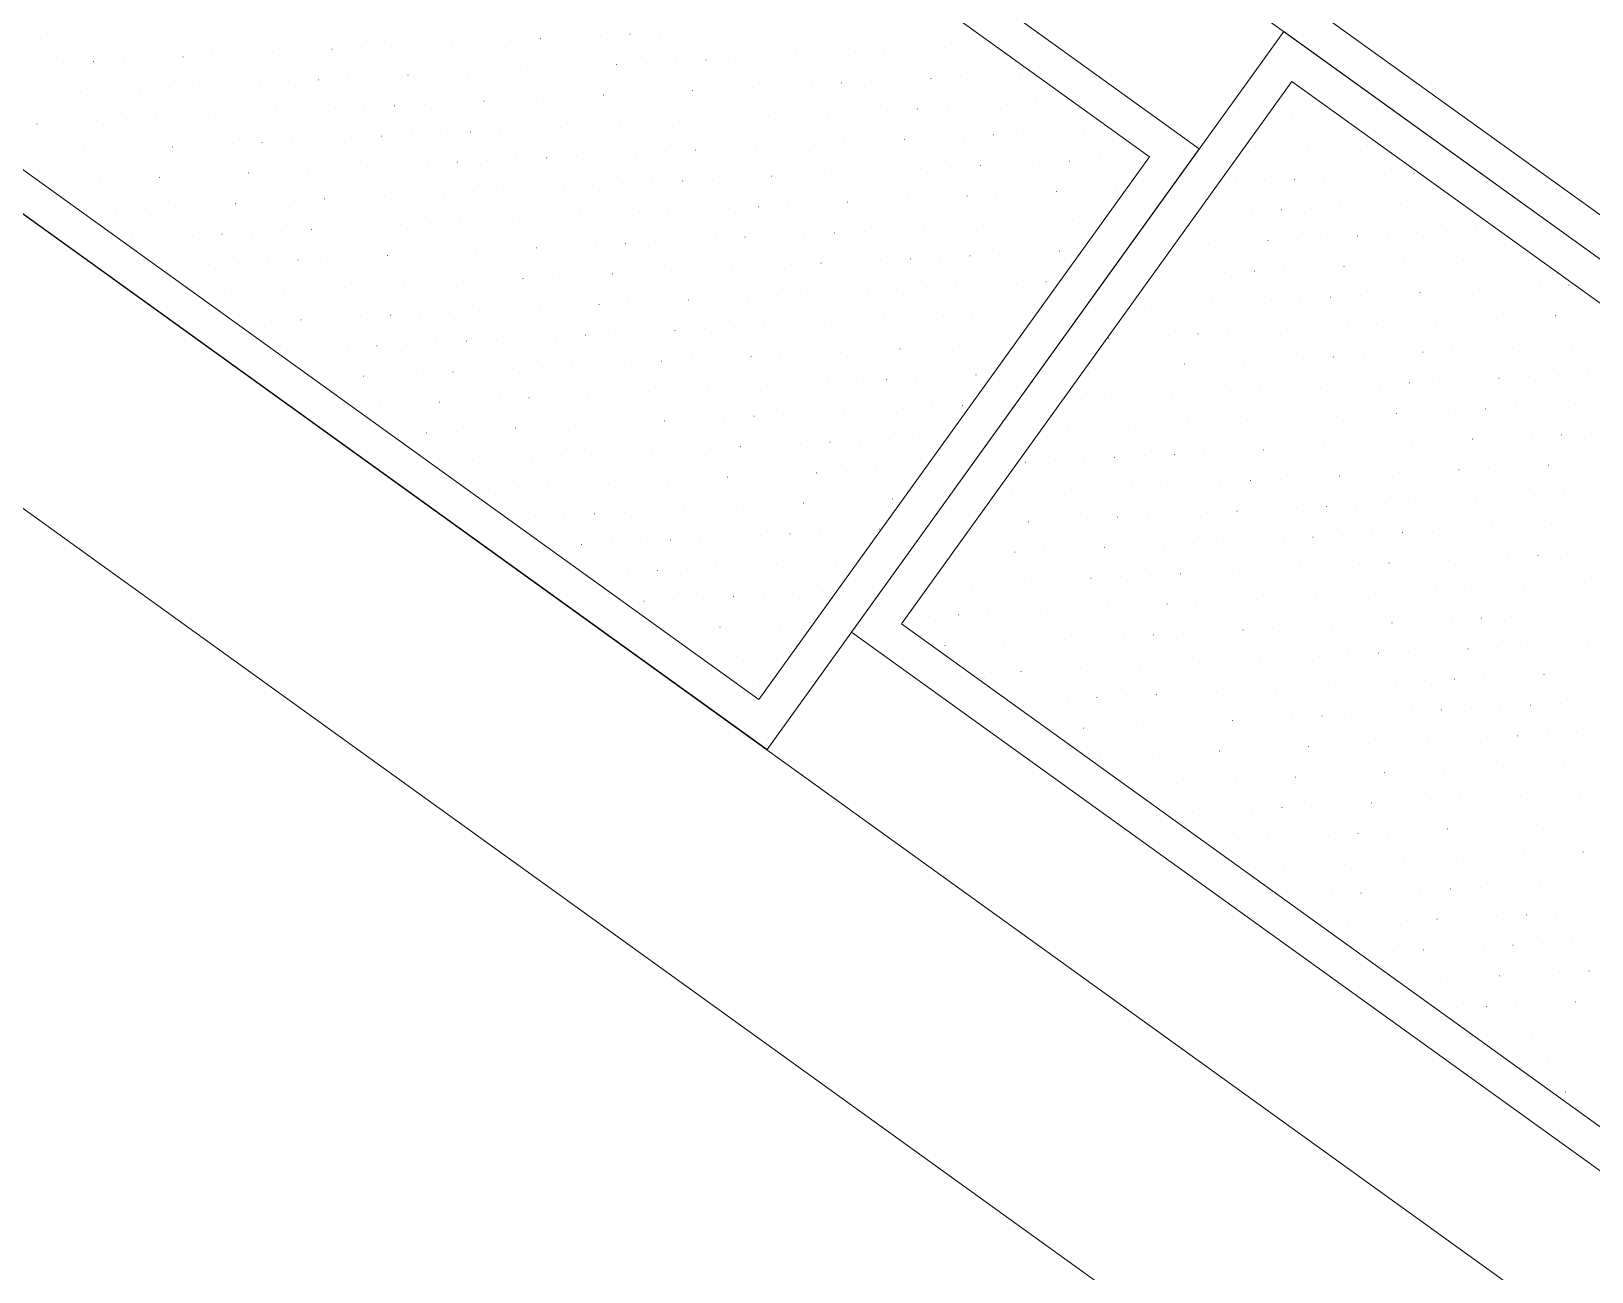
# Model space of a CAD drawing. Header units: centimetres. Extents: x -16179 to 12840, y -10704 to 3856.
# Drawn here: x 7722.2 to 7852.9, y -9926.9 to -9823 of the extents above; entities that cross this region are included whole.
import ezdxf

# ---------------------------------------------------------------- set-up
doc = ezdxf.new("R2010")
doc.units = ezdxf.units.CM
doc.header["$MEASUREMENT"] = 0
doc.layers.add('AA- arredo_Num_Penna__8_Num_Penna__8_Num_Penna__8_Num_Penna__8_Num_Penna__8_Num_Penna__8_Num_Penna__8_Num_Penna__8_Num_Penna__8_Num_Penna__8', color=8, linetype='Continuous', lineweight=18)

msp = doc.modelspace()

# ---------------------------------------------------------------- linework, layer by layer
at = {"layer": 'AA- arredo_Num_Penna__8_Num_Penna__8_Num_Penna__8_Num_Penna__8_Num_Penna__8_Num_Penna__8_Num_Penna__8_Num_Penna__8_Num_Penna__8_Num_Penna__8', "color": 8, "linetype": 'Continuous', "lineweight": 18}
for p, q in [((7621.18, -9766.08), (7971.18, -10018.08)), ((7783.82, -9883.13), (7621.18, -9766.08)), ((7783.13, -9878.95), (7626.32, -9766.08)), ((7722.18, -9766.08), (7815.85, -9833.49)), ((7727.32, -9766.08), (7820.03, -9832.81)), ((7748.04, -9766.08), (7966.99, -9923.66)), ((7753.18, -9766.08), (7971.18, -9922.98)), ((7621.18, -9790.73), (7936.95, -10018.08)), ((7723.52, -9823.19), (7723.52, -9823.19)), ((7726.02, -9823.06), (7726.02, -9823.06)), ((7772.33, -9823.2), (7772.34, -9823.2)), ((7774.83, -9823.07), (7774.83, -9823.07)), ((7790.89, -9873.31), (7827.11, -9822.99)), ((7827.11, -9822.99), (7966.99, -9923.66)), ((7747.36, -9824.47), (7747.37, -9824.47)), ((7749.86, -9824.35), (7749.87, -9824.35)), ((7752.36, -9824.22), (7752.36, -9824.22)), ((7754.86, -9824.09), (7754.86, -9824.09)), ((7757.35, -9823.96), (7757.36, -9823.96)), ((7759.85, -9823.84), (7759.85, -9823.84)), ((7762.35, -9823.71), (7762.35, -9823.71)), ((7764.84, -9823.58), (7764.85, -9823.58)), ((7767.34, -9823.46), (7767.34, -9823.46)), ((7769.84, -9823.33), (7769.84, -9823.33)), ((7796.18, -9824.49), (7796.18, -9824.49)), ((7798.68, -9824.36), (7798.68, -9824.36)), ((7801.17, -9824.24), (7801.18, -9824.24)), ((7722.4, -9825.75), (7722.4, -9825.75)), ((7724.89, -9825.62), (7724.9, -9825.62)), ((7727.39, -9825.49), (7727.4, -9825.49)), ((7729.89, -9825.36), (7729.89, -9825.36)), ((7732.38, -9825.24), (7732.39, -9825.24)), ((7734.88, -9825.11), (7734.89, -9825.11)), ((7737.38, -9824.98), (7737.38, -9824.98)), ((7739.87, -9824.86), (7739.88, -9824.86)), ((7742.37, -9824.73), (7742.38, -9824.73)), ((7744.87, -9824.6), (7744.87, -9824.6)), ((7771.21, -9825.76), (7771.22, -9825.76)), ((7773.71, -9825.63), (7773.71, -9825.63)), ((7776.2, -9825.51), (7776.21, -9825.51)), ((7778.7, -9825.38), (7778.71, -9825.38)), ((7781.2, -9825.25), (7781.2, -9825.25)), ((7783.7, -9825.13), (7783.7, -9825.13)), ((7786.19, -9825), (7786.2, -9825)), ((7788.69, -9824.87), (7788.69, -9824.87)), ((7791.19, -9824.74), (7791.19, -9824.74)), ((7793.68, -9824.62), (7793.69, -9824.62)), ((7746.24, -9827.03), (7746.25, -9827.03)), ((7748.74, -9826.91), (7748.75, -9826.91)), ((7751.24, -9826.78), (7751.24, -9826.78)), ((7753.73, -9826.65), (7753.74, -9826.65)), ((7756.23, -9826.53), (7756.24, -9826.53)), ((7758.73, -9826.4), (7758.73, -9826.4)), ((7761.22, -9826.27), (7761.23, -9826.27)), ((7763.72, -9826.14), (7763.73, -9826.14)), ((7766.22, -9826.02), (7766.22, -9826.02)), ((7768.71, -9825.89), (7768.72, -9825.89)), ((7795.06, -9827.05), (7795.06, -9827.05)), ((7797.55, -9826.92), (7797.56, -9826.92)), ((7800.05, -9826.8), (7800.06, -9826.8)), ((7802.55, -9826.67), (7802.55, -9826.67)), ((7805.04, -9826.54), (7805.05, -9826.54)), ((7723.77, -9828.18), (7723.78, -9828.18)), ((7726.27, -9828.05), (7726.27, -9828.05)), ((7728.77, -9827.92), (7728.77, -9827.92)), ((7731.26, -9827.8), (7731.27, -9827.8)), ((7733.76, -9827.67), (7733.76, -9827.67)), ((7736.26, -9827.54), (7736.26, -9827.54)), ((7738.75, -9827.42), (7738.76, -9827.42)), ((7741.25, -9827.29), (7741.26, -9827.29)), ((7743.75, -9827.16), (7743.75, -9827.16)), ((7767.59, -9828.45), (7767.6, -9828.45)), ((7770.09, -9828.32), (7770.1, -9828.32)), ((7772.59, -9828.19), (7772.59, -9828.19)), ((7775.08, -9828.07), (7775.09, -9828.07)), ((7777.58, -9827.94), (7777.59, -9827.94)), ((7780.08, -9827.81), (7780.08, -9827.81)), ((7782.57, -9827.69), (7782.58, -9827.69)), ((7785.07, -9827.56), (7785.08, -9827.56)), ((7787.57, -9827.43), (7787.57, -9827.43)), ((7790.06, -9827.3), (7790.07, -9827.3)), ((7792.56, -9827.18), (7792.57, -9827.18)), ((7795.08, -9872.62), (7827.79, -9827.17)), ((7827.79, -9827.17), (7962.81, -9924.35)), ((7742.63, -9829.72), (7742.63, -9829.72)), ((7745.12, -9829.59), (7745.13, -9829.59)), ((7747.62, -9829.47), (7747.62, -9829.47)), ((7750.12, -9829.34), (7750.12, -9829.34)), ((7752.61, -9829.21), (7752.62, -9829.21)), ((7755.11, -9829.09), (7755.11, -9829.09)), ((7757.61, -9828.96), (7757.61, -9828.96)), ((7760.1, -9828.83), (7760.11, -9828.83)), ((7762.6, -9828.7), (7762.6, -9828.7)), ((7765.1, -9828.58), (7765.1, -9828.58)), ((7791.44, -9829.74), (7791.44, -9829.74)), ((7793.94, -9829.61), (7793.94, -9829.61)), ((7796.43, -9829.48), (7796.44, -9829.48)), ((7798.93, -9829.36), (7798.94, -9829.36)), ((7801.43, -9829.23), (7801.43, -9829.23)), ((7803.92, -9829.1), (7803.93, -9829.1)), ((7806.42, -9828.97), (7806.43, -9828.97)), ((7808.92, -9828.85), (7808.92, -9828.85)), ((7722.65, -9830.74), (7722.66, -9830.74)), ((7725.15, -9830.61), (7725.15, -9830.61)), ((7727.65, -9830.48), (7727.65, -9830.48)), ((7730.14, -9830.36), (7730.15, -9830.36)), ((7732.64, -9830.23), (7732.64, -9830.23)), ((7735.14, -9830.1), (7735.14, -9830.1)), ((7737.63, -9829.98), (7737.64, -9829.98)), ((7740.13, -9829.85), (7740.13, -9829.85)), ((7766.47, -9831.01), (7766.48, -9831.01)), ((7768.97, -9830.88), (7768.97, -9830.88)), ((7771.47, -9830.76), (7771.47, -9830.76)), ((7773.96, -9830.63), (7773.97, -9830.63)), ((7776.46, -9830.5), (7776.46, -9830.5)), ((7778.96, -9830.37), (7778.96, -9830.37)), ((7781.45, -9830.25), (7781.46, -9830.25)), ((7783.95, -9830.12), (7783.95, -9830.12)), ((7786.45, -9829.99), (7786.45, -9829.99)), ((7788.94, -9829.86), (7788.95, -9829.86)), ((7827.77, -9830.39), (7827.77, -9830.39)), ((7830.27, -9830.26), (7830.27, -9830.26)), ((7741.5, -9832.28), (7741.51, -9832.28)), ((7744, -9832.15), (7744.01, -9832.15)), ((7746.5, -9832.03), (7746.5, -9832.03)), ((7748.99, -9831.9), (7749, -9831.9)), ((7751.49, -9831.77), (7751.5, -9831.77)), ((7753.99, -9831.65), (7753.99, -9831.65)), ((7756.49, -9831.52), (7756.49, -9831.52)), ((7758.98, -9831.39), (7758.99, -9831.39)), ((7761.48, -9831.26), (7761.48, -9831.26)), ((7763.98, -9831.14), (7763.98, -9831.14)), ((7790.32, -9832.3), (7790.32, -9832.3)), ((7792.82, -9832.17), (7792.82, -9832.17)), ((7795.31, -9832.04), (7795.32, -9832.04)), ((7797.81, -9831.92), (7797.81, -9831.92)), ((7800.31, -9831.79), (7800.31, -9831.79)), ((7802.8, -9831.66), (7802.81, -9831.66)), ((7805.3, -9831.53), (7805.3, -9831.53)), ((7807.8, -9831.41), (7807.8, -9831.41)), ((7810.29, -9831.28), (7810.3, -9831.28)), ((7724.03, -9833.17), (7724.03, -9833.17)), ((7726.52, -9833.05), (7726.53, -9833.05)), ((7729.02, -9832.92), (7729.03, -9832.92)), ((7731.52, -9832.79), (7731.52, -9832.79)), ((7734.01, -9832.66), (7734.02, -9832.66)), ((7736.51, -9832.54), (7736.52, -9832.54)), ((7739.01, -9832.41), (7739.01, -9832.41)), ((7765.35, -9833.57), (7765.36, -9833.57)), ((7767.85, -9833.44), (7767.85, -9833.44)), ((7770.34, -9833.32), (7770.35, -9833.32)), ((7772.84, -9833.19), (7772.85, -9833.19)), ((7775.34, -9833.06), (7775.34, -9833.06)), ((7777.83, -9832.93), (7777.84, -9832.93)), ((7780.33, -9832.81), (7780.34, -9832.81)), ((7782.83, -9832.68), (7782.83, -9832.68)), ((7815.85, -9833.49), (7783.13, -9878.95)), ((7820.03, -9832.81), (7783.82, -9883.13)), ((7785.33, -9832.55), (7785.33, -9832.55)), ((7787.82, -9832.43), (7787.83, -9832.43)), ((7814.17, -9833.59), (7814.17, -9833.59)), ((7824.15, -9833.08), (7824.16, -9833.08)), ((7826.65, -9832.95), (7826.65, -9832.95)), ((7829.15, -9832.82), (7829.15, -9832.82)), ((7831.64, -9832.7), (7831.65, -9832.7)), ((7834.14, -9832.57), (7834.14, -9832.57)), ((7737.89, -9834.97), (7737.89, -9834.97)), ((7740.38, -9834.84), (7740.39, -9834.84)), ((7742.88, -9834.72), (7742.89, -9834.72)), ((7745.38, -9834.59), (7745.38, -9834.59)), ((7747.87, -9834.46), (7747.88, -9834.46)), ((7750.37, -9834.33), (7750.38, -9834.33)), ((7752.87, -9834.21), (7752.87, -9834.21)), ((7755.36, -9834.08), (7755.37, -9834.08)), ((7757.86, -9833.95), (7757.87, -9833.95)), ((7760.36, -9833.82), (7760.36, -9833.82)), ((7762.85, -9833.7), (7762.86, -9833.7)), ((7786.7, -9834.99), (7786.71, -9834.99)), ((7789.2, -9834.86), (7789.2, -9834.86)), ((7791.69, -9834.73), (7791.7, -9834.73)), ((7794.19, -9834.6), (7794.2, -9834.6)), ((7796.69, -9834.48), (7796.69, -9834.48)), ((7799.18, -9834.35), (7799.19, -9834.35)), ((7801.68, -9834.22), (7801.69, -9834.22)), ((7804.18, -9834.09), (7804.18, -9834.09)), ((7806.67, -9833.97), (7806.68, -9833.97)), ((7809.17, -9833.84), (7809.18, -9833.84)), ((7811.67, -9833.71), (7811.67, -9833.71)), ((7835.51, -9835), (7835.52, -9835)), ((7838.01, -9834.87), (7838.02, -9834.87)), ((7725.4, -9835.61), (7725.41, -9835.61)), ((7727.9, -9835.48), (7727.9, -9835.48)), ((7730.4, -9835.35), (7730.4, -9835.35)), ((7732.89, -9835.22), (7732.9, -9835.22)), ((7735.39, -9835.1), (7735.39, -9835.1)), ((7761.73, -9836.26), (7761.74, -9836.26)), ((7764.23, -9836.13), (7764.23, -9836.13)), ((7766.73, -9836), (7766.73, -9836)), ((7769.22, -9835.88), (7769.23, -9835.88)), ((7771.72, -9835.75), (7771.73, -9835.75)), ((7774.22, -9835.62), (7774.22, -9835.62)), ((7776.71, -9835.49), (7776.72, -9835.49)), ((7779.21, -9835.37), (7779.22, -9835.37)), ((7781.71, -9835.24), (7781.71, -9835.24)), ((7784.2, -9835.11), (7784.21, -9835.11)), ((7810.55, -9836.27), (7810.55, -9836.27)), ((7813.04, -9836.15), (7813.05, -9836.15)), ((7823.03, -9835.64), (7823.04, -9835.64)), ((7825.53, -9835.51), (7825.53, -9835.51)), ((7828.02, -9835.38), (7828.03, -9835.38)), ((7830.52, -9835.26), (7830.53, -9835.26)), ((7833.02, -9835.13), (7833.02, -9835.13)), ((7736.77, -9837.53), (7736.77, -9837.53)), ((7739.26, -9837.4), (7739.27, -9837.4)), ((7741.76, -9837.28), (7741.76, -9837.28)), ((7744.26, -9837.15), (7744.26, -9837.15)), ((7746.75, -9837.02), (7746.76, -9837.02)), ((7749.25, -9836.89), (7749.25, -9836.89)), ((7751.75, -9836.77), (7751.75, -9836.77)), ((7754.24, -9836.64), (7754.25, -9836.64)), ((7756.74, -9836.51), (7756.74, -9836.51)), ((7759.24, -9836.38), (7759.24, -9836.38)), ((7785.58, -9837.55), (7785.58, -9837.55)), ((7788.08, -9837.42), (7788.08, -9837.42)), ((7790.57, -9837.29), (7790.58, -9837.29)), ((7793.07, -9837.16), (7793.07, -9837.16)), ((7795.57, -9837.04), (7795.57, -9837.04)), ((7798.06, -9836.91), (7798.07, -9836.91)), ((7800.56, -9836.78), (7800.57, -9836.78)), ((7803.06, -9836.66), (7803.06, -9836.66)), ((7805.55, -9836.53), (7805.56, -9836.53)), ((7808.05, -9836.4), (7808.06, -9836.4)), ((7834.39, -9837.56), (7834.4, -9837.56)), ((7836.89, -9837.43), (7836.9, -9837.43)), ((7839.39, -9837.31), (7839.39, -9837.31)), ((7726.78, -9838.04), (7726.78, -9838.04)), ((7729.28, -9837.91), (7729.28, -9837.91)), ((7731.77, -9837.78), (7731.78, -9837.78)), ((7734.27, -9837.66), (7734.27, -9837.66)), ((7760.61, -9838.82), (7760.62, -9838.82)), ((7763.11, -9838.69), (7763.11, -9838.69)), ((7765.61, -9838.56), (7765.61, -9838.56)), ((7768.1, -9838.44), (7768.11, -9838.44)), ((7770.6, -9838.31), (7770.6, -9838.31)), ((7773.1, -9838.18), (7773.1, -9838.18)), ((7775.59, -9838.05), (7775.6, -9838.05)), ((7778.09, -9837.93), (7778.09, -9837.93)), ((7780.59, -9837.8), (7780.59, -9837.8)), ((7783.08, -9837.67), (7783.09, -9837.67)), ((7809.43, -9838.83), (7809.43, -9838.83)), ((7811.92, -9838.71), (7811.93, -9838.71)), ((7821.91, -9838.2), (7821.91, -9838.2)), ((7824.41, -9838.07), (7824.41, -9838.07)), ((7826.9, -9837.94), (7826.91, -9837.94)), ((7829.4, -9837.82), (7829.41, -9837.82)), ((7831.9, -9837.69), (7831.9, -9837.69)), ((7733.15, -9840.22), (7733.15, -9840.22)), ((7735.64, -9840.09), (7735.65, -9840.09)), ((7738.14, -9839.96), (7738.15, -9839.96)), ((7740.64, -9839.84), (7740.64, -9839.84)), ((7743.13, -9839.71), (7743.14, -9839.71)), ((7745.63, -9839.58), (7745.64, -9839.58)), ((7748.13, -9839.45), (7748.13, -9839.45)), ((7750.62, -9839.33), (7750.63, -9839.33)), ((7753.12, -9839.2), (7753.13, -9839.2)), ((7755.62, -9839.07), (7755.62, -9839.07)), ((7758.12, -9838.95), (7758.12, -9838.95)), ((7784.46, -9840.11), (7784.46, -9840.11)), ((7786.96, -9839.98), (7786.96, -9839.98)), ((7789.45, -9839.85), (7789.46, -9839.85)), ((7791.95, -9839.72), (7791.95, -9839.72)), ((7794.45, -9839.6), (7794.45, -9839.6)), ((7796.94, -9839.47), (7796.95, -9839.47)), ((7799.44, -9839.34), (7799.44, -9839.34)), ((7801.94, -9839.22), (7801.94, -9839.22)), ((7804.43, -9839.09), (7804.44, -9839.09)), ((7806.93, -9838.96), (7806.93, -9838.96)), ((7833.27, -9840.12), (7833.28, -9840.12)), ((7835.77, -9839.99), (7835.77, -9839.99)), ((7838.27, -9839.87), (7838.27, -9839.87)), ((7840.76, -9839.74), (7840.77, -9839.74)), ((7843.26, -9839.61), (7843.26, -9839.61)), ((7730.65, -9840.34), (7730.66, -9840.34)), ((7756.99, -9841.51), (7757, -9841.51)), ((7759.49, -9841.38), (7759.5, -9841.38)), ((7761.99, -9841.25), (7761.99, -9841.25)), ((7764.48, -9841.12), (7764.49, -9841.12)), ((7766.98, -9841), (7766.99, -9841)), ((7769.48, -9840.87), (7769.48, -9840.87)), ((7771.97, -9840.74), (7771.98, -9840.74)), ((7774.47, -9840.62), (7774.48, -9840.62)), ((7776.97, -9840.49), (7776.97, -9840.49)), ((7779.46, -9840.36), (7779.47, -9840.36)), ((7781.96, -9840.23), (7781.97, -9840.23)), ((7805.81, -9841.52), (7805.81, -9841.52)), ((7808.3, -9841.39), (7808.31, -9841.39)), ((7818.29, -9840.89), (7818.3, -9840.89)), ((7820.79, -9840.76), (7820.79, -9840.76)), ((7823.29, -9840.63), (7823.29, -9840.63)), ((7825.78, -9840.5), (7825.79, -9840.5)), ((7828.28, -9840.38), (7828.28, -9840.38)), ((7830.78, -9840.25), (7830.78, -9840.25)), ((7734.52, -9842.65), (7734.53, -9842.65)), ((7737.02, -9842.52), (7737.02, -9842.52)), ((7739.52, -9842.4), (7739.52, -9842.4)), ((7742.01, -9842.27), (7742.02, -9842.27)), ((7744.51, -9842.14), (7744.52, -9842.14)), ((7747.01, -9842.01), (7747.01, -9842.01)), ((7749.5, -9841.89), (7749.51, -9841.89)), ((7752, -9841.76), (7752.01, -9841.76)), ((7754.5, -9841.63), (7754.5, -9841.63)), ((7780.84, -9842.79), (7780.85, -9842.79)), ((7783.34, -9842.67), (7783.34, -9842.67)), ((7785.83, -9842.54), (7785.84, -9842.54)), ((7788.33, -9842.41), (7788.34, -9842.41)), ((7790.83, -9842.28), (7790.83, -9842.28)), ((7793.32, -9842.16), (7793.33, -9842.16)), ((7795.82, -9842.03), (7795.83, -9842.03)), ((7798.32, -9841.9), (7798.32, -9841.9)), ((7800.81, -9841.78), (7800.82, -9841.78)), ((7803.31, -9841.65), (7803.32, -9841.65)), ((7829.65, -9842.81), (7829.66, -9842.81)), ((7832.15, -9842.68), (7832.16, -9842.68)), ((7834.65, -9842.56), (7834.65, -9842.56)), ((7837.14, -9842.43), (7837.15, -9842.43)), ((7839.64, -9842.3), (7839.65, -9842.3)), ((7842.14, -9842.17), (7842.14, -9842.17)), ((7844.64, -9842.05), (7844.64, -9842.05)), ((7847.13, -9841.92), (7847.14, -9841.92)), ((7755.87, -9844.07), (7755.88, -9844.07)), ((7758.37, -9843.94), (7758.37, -9843.94)), ((7760.87, -9843.81), (7760.87, -9843.81)), ((7763.36, -9843.68), (7763.37, -9843.68)), ((7765.86, -9843.56), (7765.86, -9843.56)), ((7768.36, -9843.43), (7768.36, -9843.43)), ((7770.85, -9843.3), (7770.86, -9843.3)), ((7773.35, -9843.18), (7773.36, -9843.18)), ((7775.85, -9843.05), (7775.85, -9843.05)), ((7778.34, -9842.92), (7778.35, -9842.92)), ((7804.69, -9844.08), (7804.69, -9844.08)), ((7807.18, -9843.95), (7807.19, -9843.95)), ((7817.17, -9843.45), (7817.18, -9843.45)), ((7819.67, -9843.32), (7819.67, -9843.32)), ((7822.16, -9843.19), (7822.17, -9843.19)), ((7824.66, -9843.06), (7824.67, -9843.06)), ((7827.16, -9842.94), (7827.16, -9842.94)), ((7738.4, -9844.96), (7738.4, -9844.96)), ((7740.89, -9844.83), (7740.9, -9844.83)), ((7743.39, -9844.7), (7743.39, -9844.7)), ((7745.89, -9844.57), (7745.89, -9844.57)), ((7748.38, -9844.45), (7748.39, -9844.45)), ((7750.88, -9844.32), (7750.88, -9844.32)), ((7753.38, -9844.19), (7753.38, -9844.19)), ((7779.72, -9845.35), (7779.72, -9845.35)), ((7782.22, -9845.23), (7782.22, -9845.23)), ((7784.71, -9845.1), (7784.72, -9845.1)), ((7787.21, -9844.97), (7787.21, -9844.97)), ((7789.71, -9844.85), (7789.71, -9844.85)), ((7792.2, -9844.72), (7792.21, -9844.72)), ((7794.7, -9844.59), (7794.7, -9844.59)), ((7797.2, -9844.46), (7797.2, -9844.46)), ((7799.69, -9844.34), (7799.7, -9844.34)), ((7802.19, -9844.21), (7802.2, -9844.21)), ((7828.53, -9845.37), (7828.54, -9845.37)), ((7831.03, -9845.24), (7831.04, -9845.24)), ((7833.53, -9845.12), (7833.53, -9845.12)), ((7836.02, -9844.99), (7836.03, -9844.99)), ((7838.52, -9844.86), (7838.53, -9844.86)), ((7841.02, -9844.73), (7841.02, -9844.73)), ((7843.51, -9844.61), (7843.52, -9844.61)), ((7846.01, -9844.48), (7846.02, -9844.48)), ((7848.51, -9844.35), (7848.51, -9844.35)), ((7851, -9844.23), (7851.01, -9844.23)), ((7752.25, -9846.75), (7752.26, -9846.75)), ((7754.75, -9846.63), (7754.76, -9846.63)), ((7757.25, -9846.5), (7757.25, -9846.5)), ((7759.75, -9846.37), (7759.75, -9846.37)), ((7762.24, -9846.24), (7762.25, -9846.24)), ((7764.74, -9846.12), (7764.74, -9846.12)), ((7767.24, -9845.99), (7767.24, -9845.99)), ((7769.73, -9845.86), (7769.74, -9845.86)), ((7772.23, -9845.74), (7772.23, -9845.74)), ((7774.73, -9845.61), (7774.73, -9845.61)), ((7777.22, -9845.48), (7777.23, -9845.48)), ((7801.07, -9846.77), (7801.07, -9846.77)), ((7803.57, -9846.64), (7803.57, -9846.64)), ((7806.06, -9846.52), (7806.07, -9846.52)), ((7816.05, -9846.01), (7816.05, -9846.01)), ((7818.55, -9845.88), (7818.55, -9845.88)), ((7821.04, -9845.75), (7821.05, -9845.75)), ((7823.54, -9845.62), (7823.54, -9845.62)), ((7826.04, -9845.5), (7826.04, -9845.5)), ((7852.38, -9846.66), (7852.38, -9846.66)), ((7739.77, -9847.39), (7739.78, -9847.39)), ((7742.27, -9847.26), (7742.27, -9847.26)), ((7744.76, -9847.14), (7744.77, -9847.14)), ((7747.26, -9847.01), (7747.27, -9847.01)), ((7749.76, -9846.88), (7749.76, -9846.88)), ((7776.1, -9848.04), (7776.11, -9848.04)), ((7778.6, -9847.91), (7778.6, -9847.91)), ((7781.09, -9847.79), (7781.1, -9847.79)), ((7783.59, -9847.66), (7783.6, -9847.66)), ((7786.09, -9847.53), (7786.09, -9847.53)), ((7788.59, -9847.41), (7788.59, -9847.41)), ((7791.08, -9847.28), (7791.09, -9847.28)), ((7793.58, -9847.15), (7793.58, -9847.15)), ((7796.08, -9847.02), (7796.08, -9847.02)), ((7798.57, -9846.9), (7798.58, -9846.9)), ((7824.92, -9848.06), (7824.92, -9848.06)), ((7827.41, -9847.93), (7827.42, -9847.93)), ((7829.91, -9847.8), (7829.91, -9847.8)), ((7832.41, -9847.68), (7832.41, -9847.68)), ((7834.9, -9847.55), (7834.91, -9847.55)), ((7837.4, -9847.42), (7837.4, -9847.42)), ((7839.9, -9847.29), (7839.9, -9847.29)), ((7842.39, -9847.17), (7842.4, -9847.17)), ((7844.89, -9847.04), (7844.89, -9847.04)), ((7847.39, -9846.91), (7847.39, -9846.91)), ((7849.88, -9846.79), (7849.89, -9846.79)), ((7751.13, -9849.31), (7751.14, -9849.31)), ((7753.63, -9849.19), (7753.64, -9849.19)), ((7756.13, -9849.06), (7756.13, -9849.06)), ((7758.62, -9848.93), (7758.63, -9848.93)), ((7761.12, -9848.81), (7761.13, -9848.81)), ((7763.62, -9848.68), (7763.62, -9848.68)), ((7766.11, -9848.55), (7766.12, -9848.55)), ((7768.61, -9848.42), (7768.62, -9848.42)), ((7771.11, -9848.3), (7771.11, -9848.3)), ((7773.6, -9848.17), (7773.61, -9848.17)), ((7799.95, -9849.33), (7799.95, -9849.33)), ((7802.44, -9849.2), (7802.45, -9849.2)), ((7812.43, -9848.69), (7812.44, -9848.69)), ((7814.93, -9848.57), (7814.93, -9848.57)), ((7817.43, -9848.44), (7817.43, -9848.44)), ((7819.92, -9848.31), (7819.93, -9848.31)), ((7822.42, -9848.18), (7822.42, -9848.18)), ((7848.76, -9849.35), (7848.77, -9849.35)), ((7851.26, -9849.22), (7851.26, -9849.22)), ((7743.64, -9849.7), (7743.65, -9849.7)), ((7746.14, -9849.57), (7746.15, -9849.57)), ((7748.64, -9849.44), (7748.64, -9849.44)), ((7774.98, -9850.6), (7774.99, -9850.6)), ((7777.48, -9850.47), (7777.48, -9850.47)), ((7779.97, -9850.35), (7779.98, -9850.35)), ((7782.47, -9850.22), (7782.48, -9850.22)), ((7784.97, -9850.09), (7784.97, -9850.09)), ((7787.46, -9849.97), (7787.47, -9849.97)), ((7789.96, -9849.84), (7789.97, -9849.84)), ((7792.46, -9849.71), (7792.46, -9849.71)), ((7794.95, -9849.58), (7794.96, -9849.58)), ((7797.45, -9849.46), (7797.46, -9849.46)), ((7823.79, -9850.62), (7823.8, -9850.62)), ((7826.29, -9850.49), (7826.3, -9850.49)), ((7828.79, -9850.36), (7828.79, -9850.36)), ((7831.28, -9850.24), (7831.29, -9850.24)), ((7833.78, -9850.11), (7833.79, -9850.11)), ((7836.28, -9849.98), (7836.28, -9849.98)), ((7838.77, -9849.85), (7838.78, -9849.85)), ((7841.27, -9849.73), (7841.28, -9849.73)), ((7843.77, -9849.6), (7843.77, -9849.6)), ((7846.27, -9849.47), (7846.27, -9849.47)), ((7750.01, -9851.87), (7750.02, -9851.87)), ((7752.51, -9851.75), (7752.51, -9851.75)), ((7755.01, -9851.62), (7755.01, -9851.62)), ((7757.5, -9851.49), (7757.51, -9851.49)), ((7760, -9851.37), (7760, -9851.37)), ((7762.5, -9851.24), (7762.5, -9851.24)), ((7764.99, -9851.11), (7765, -9851.11)), ((7767.49, -9850.98), (7767.49, -9850.98)), ((7769.99, -9850.86), (7769.99, -9850.86)), ((7772.48, -9850.73), (7772.49, -9850.73)), ((7798.83, -9851.89), (7798.83, -9851.89)), ((7801.32, -9851.76), (7801.33, -9851.76)), ((7811.31, -9851.25), (7811.32, -9851.25)), ((7813.81, -9851.13), (7813.81, -9851.13)), ((7816.3, -9851), (7816.31, -9851)), ((7818.8, -9850.87), (7818.81, -9850.87)), ((7821.3, -9850.75), (7821.3, -9850.75)), ((7847.64, -9851.91), (7847.65, -9851.91)), ((7850.14, -9851.78), (7850.14, -9851.78)), ((7852.63, -9851.65), (7852.64, -9851.65)), ((7747.52, -9852), (7747.52, -9852)), ((7771.36, -9853.29), (7771.37, -9853.29)), ((7773.86, -9853.16), (7773.86, -9853.16)), ((7776.36, -9853.04), (7776.36, -9853.04)), ((7778.85, -9852.91), (7778.86, -9852.91)), ((7781.35, -9852.78), (7781.35, -9852.78)), ((7783.85, -9852.65), (7783.85, -9852.65)), ((7786.34, -9852.53), (7786.35, -9852.53)), ((7788.84, -9852.4), (7788.84, -9852.4)), ((7791.34, -9852.27), (7791.34, -9852.27)), ((7793.83, -9852.14), (7793.84, -9852.14)), ((7796.33, -9852.02), (7796.33, -9852.02)), ((7820.18, -9853.31), (7820.18, -9853.31)), ((7822.67, -9853.18), (7822.68, -9853.18)), ((7825.17, -9853.05), (7825.17, -9853.05)), ((7827.67, -9852.92), (7827.67, -9852.92)), ((7830.16, -9852.8), (7830.17, -9852.8)), ((7832.66, -9852.67), (7832.67, -9852.67)), ((7835.16, -9852.54), (7835.16, -9852.54)), ((7837.65, -9852.42), (7837.66, -9852.42)), ((7840.15, -9852.29), (7840.16, -9852.29)), ((7842.65, -9852.16), (7842.65, -9852.16)), ((7845.14, -9852.03), (7845.15, -9852.03)), ((7751.39, -9854.31), (7751.39, -9854.31)), ((7753.88, -9854.18), (7753.89, -9854.18)), ((7756.38, -9854.05), (7756.39, -9854.05)), ((7758.88, -9853.93), (7758.88, -9853.93)), ((7761.38, -9853.8), (7761.38, -9853.8)), ((7763.87, -9853.67), (7763.88, -9853.67)), ((7766.37, -9853.54), (7766.37, -9853.54)), ((7768.87, -9853.42), (7768.87, -9853.42)), ((7795.21, -9854.58), (7795.21, -9854.58)), ((7797.71, -9854.45), (7797.71, -9854.45)), ((7800.2, -9854.32), (7800.21, -9854.32)), ((7810.19, -9853.81), (7810.19, -9853.81)), ((7812.69, -9853.69), (7812.69, -9853.69)), ((7815.18, -9853.56), (7815.19, -9853.56)), ((7817.68, -9853.43), (7817.68, -9853.43)), ((7844.02, -9854.59), (7844.03, -9854.59)), ((7846.52, -9854.47), (7846.52, -9854.47)), ((7849.02, -9854.34), (7849.02, -9854.34)), ((7851.51, -9854.21), (7851.52, -9854.21)), ((7770.24, -9855.85), (7770.25, -9855.85)), ((7772.74, -9855.72), (7772.74, -9855.72)), ((7775.23, -9855.6), (7775.24, -9855.6)), ((7777.73, -9855.47), (7777.74, -9855.47)), ((7780.23, -9855.34), (7780.23, -9855.34)), ((7782.72, -9855.21), (7782.73, -9855.21)), ((7785.22, -9855.09), (7785.23, -9855.09)), ((7787.72, -9854.96), (7787.72, -9854.96)), ((7790.22, -9854.83), (7790.22, -9854.83)), ((7792.71, -9854.71), (7792.72, -9854.71)), ((7819.06, -9855.87), (7819.06, -9855.87)), ((7821.55, -9855.74), (7821.56, -9855.74)), ((7824.05, -9855.61), (7824.05, -9855.61)), ((7826.55, -9855.48), (7826.55, -9855.48)), ((7829.04, -9855.36), (7829.05, -9855.36)), ((7831.54, -9855.23), (7831.54, -9855.23)), ((7834.04, -9855.1), (7834.04, -9855.1)), ((7836.53, -9854.98), (7836.54, -9854.98)), ((7839.03, -9854.85), (7839.03, -9854.85)), ((7841.53, -9854.72), (7841.53, -9854.72)), ((7752.76, -9856.74), (7752.77, -9856.74)), ((7755.26, -9856.61), (7755.27, -9856.61)), ((7757.76, -9856.49), (7757.76, -9856.49)), ((7760.25, -9856.36), (7760.26, -9856.36)), ((7762.75, -9856.23), (7762.76, -9856.23)), ((7765.25, -9856.1), (7765.25, -9856.1)), ((7767.74, -9855.98), (7767.75, -9855.98)), ((7794.09, -9857.14), (7794.09, -9857.14)), ((7796.58, -9857.01), (7796.59, -9857.01)), ((7809.07, -9856.37), (7809.07, -9856.37)), ((7811.56, -9856.25), (7811.57, -9856.25)), ((7814.06, -9856.12), (7814.07, -9856.12)), ((7816.56, -9855.99), (7816.56, -9855.99)), ((7842.9, -9857.15), (7842.91, -9857.15)), ((7845.4, -9857.03), (7845.4, -9857.03)), ((7847.9, -9856.9), (7847.9, -9856.9)), ((7850.39, -9856.77), (7850.4, -9856.77)), ((7852.89, -9856.65), (7852.89, -9856.65)), ((7766.62, -9858.54), (7766.63, -9858.54)), ((7769.12, -9858.41), (7769.12, -9858.41)), ((7771.62, -9858.28), (7771.62, -9858.28)), ((7774.11, -9858.16), (7774.12, -9858.16)), ((7776.61, -9858.03), (7776.62, -9858.03)), ((7779.11, -9857.9), (7779.11, -9857.9)), ((7781.6, -9857.77), (7781.61, -9857.77)), ((7784.1, -9857.65), (7784.11, -9857.65)), ((7786.6, -9857.52), (7786.6, -9857.52)), ((7789.09, -9857.39), (7789.1, -9857.39)), ((7791.59, -9857.27), (7791.6, -9857.27)), ((7817.93, -9858.43), (7817.94, -9858.43)), ((7820.43, -9858.3), (7820.44, -9858.3)), ((7822.93, -9858.17), (7822.93, -9858.17)), ((7825.42, -9858.04), (7825.43, -9858.04)), ((7827.92, -9857.92), (7827.93, -9857.92)), ((7830.42, -9857.79), (7830.42, -9857.79)), ((7832.91, -9857.66), (7832.92, -9857.66)), ((7835.41, -9857.54), (7835.42, -9857.54)), ((7837.91, -9857.41), (7837.91, -9857.41)), ((7840.4, -9857.28), (7840.41, -9857.28)), ((7756.64, -9859.05), (7756.64, -9859.05)), ((7759.13, -9858.92), (7759.14, -9858.92)), ((7761.63, -9858.79), (7761.63, -9858.79)), ((7764.13, -9858.66), (7764.13, -9858.66)), ((7790.47, -9859.83), (7790.47, -9859.83)), ((7792.97, -9859.7), (7792.97, -9859.7)), ((7795.46, -9859.57), (7795.47, -9859.57)), ((7805.45, -9859.06), (7805.46, -9859.06)), ((7807.95, -9858.94), (7807.95, -9858.94)), ((7810.44, -9858.81), (7810.45, -9858.81)), ((7812.94, -9858.68), (7812.95, -9858.68)), ((7815.44, -9858.55), (7815.44, -9858.55)), ((7839.28, -9859.84), (7839.29, -9859.84)), ((7841.78, -9859.71), (7841.79, -9859.71)), ((7844.28, -9859.59), (7844.28, -9859.59)), ((7846.77, -9859.46), (7846.78, -9859.46)), ((7849.27, -9859.33), (7849.28, -9859.33)), ((7851.77, -9859.21), (7851.77, -9859.21)), ((7765.5, -9861.1), (7765.51, -9861.1)), ((7768, -9860.97), (7768, -9860.97)), ((7770.5, -9860.84), (7770.5, -9860.84)), ((7772.99, -9860.72), (7773, -9860.72)), ((7775.49, -9860.59), (7775.49, -9860.59)), ((7777.99, -9860.46), (7777.99, -9860.46)), ((7780.48, -9860.33), (7780.49, -9860.33)), ((7782.98, -9860.21), (7782.98, -9860.21)), ((7785.48, -9860.08), (7785.48, -9860.08)), ((7787.97, -9859.95), (7787.98, -9859.95)), ((7814.32, -9861.11), (7814.32, -9861.11)), ((7816.81, -9860.99), (7816.82, -9860.99)), ((7819.31, -9860.86), (7819.31, -9860.86)), ((7821.81, -9860.73), (7821.81, -9860.73)), ((7824.3, -9860.61), (7824.31, -9860.61)), ((7826.8, -9860.48), (7826.8, -9860.48)), ((7829.3, -9860.35), (7829.3, -9860.35)), ((7831.79, -9860.22), (7831.8, -9860.22)), ((7834.29, -9860.1), (7834.3, -9860.1)), ((7836.79, -9859.97), (7836.79, -9859.97)), ((7760.51, -9861.35), (7760.51, -9861.35)), ((7763.01, -9861.23), (7763.01, -9861.23)), ((7789.35, -9862.39), (7789.35, -9862.39)), ((7791.85, -9862.26), (7791.85, -9862.26)), ((7794.34, -9862.13), (7794.35, -9862.13)), ((7804.33, -9861.62), (7804.33, -9861.62)), ((7806.83, -9861.5), (7806.83, -9861.5)), ((7809.32, -9861.37), (7809.33, -9861.37)), ((7811.82, -9861.24), (7811.82, -9861.24)), ((7838.16, -9862.4), (7838.17, -9862.4)), ((7840.66, -9862.27), (7840.66, -9862.27)), ((7843.16, -9862.15), (7843.16, -9862.15)), ((7845.65, -9862.02), (7845.66, -9862.02)), ((7848.15, -9861.89), (7848.15, -9861.89)), ((7850.65, -9861.77), (7850.65, -9861.77)), ((7764.38, -9863.66), (7764.39, -9863.66)), ((7766.88, -9863.53), (7766.88, -9863.53)), ((7769.37, -9863.4), (7769.38, -9863.4)), ((7771.87, -9863.28), (7771.88, -9863.28)), ((7774.37, -9863.15), (7774.37, -9863.15)), ((7776.86, -9863.02), (7776.87, -9863.02)), ((7779.36, -9862.9), (7779.37, -9862.9)), ((7781.86, -9862.77), (7781.86, -9862.77)), ((7784.35, -9862.64), (7784.36, -9862.64)), ((7786.85, -9862.51), (7786.86, -9862.51)), ((7813.19, -9863.67), (7813.2, -9863.67)), ((7815.69, -9863.55), (7815.7, -9863.55)), ((7818.19, -9863.42), (7818.19, -9863.42)), ((7820.69, -9863.29), (7820.69, -9863.29)), ((7823.18, -9863.17), (7823.19, -9863.17)), ((7825.68, -9863.04), (7825.68, -9863.04)), ((7828.18, -9862.91), (7828.18, -9862.91)), ((7830.67, -9862.78), (7830.68, -9862.78)), ((7833.17, -9862.66), (7833.17, -9862.66)), ((7835.67, -9862.53), (7835.67, -9862.53)), ((7785.73, -9865.07), (7785.74, -9865.07)), ((7788.23, -9864.95), (7788.23, -9864.95)), ((7790.72, -9864.82), (7790.73, -9864.82)), ((7793.22, -9864.69), (7793.23, -9864.69)), ((7803.21, -9864.18), (7803.21, -9864.18)), ((7805.7, -9864.06), (7805.71, -9864.06)), ((7808.2, -9863.93), (7808.21, -9863.93)), ((7810.7, -9863.8), (7810.7, -9863.8)), ((7837.04, -9864.96), (7837.05, -9864.96)), ((7839.54, -9864.84), (7839.54, -9864.84)), ((7842.03, -9864.71), (7842.04, -9864.71)), ((7844.53, -9864.58), (7844.54, -9864.58)), ((7847.03, -9864.45), (7847.03, -9864.45)), ((7849.53, -9864.33), (7849.53, -9864.33)), ((7852.02, -9864.2), (7852.03, -9864.2)), ((7765.76, -9866.09), (7765.76, -9866.09)), ((7768.25, -9865.96), (7768.26, -9865.96)), ((7770.75, -9865.84), (7770.75, -9865.84)), ((7773.25, -9865.71), (7773.25, -9865.71)), ((7775.74, -9865.58), (7775.75, -9865.58)), ((7778.24, -9865.46), (7778.25, -9865.46)), ((7780.74, -9865.33), (7780.74, -9865.33)), ((7783.23, -9865.2), (7783.24, -9865.2)), ((7809.58, -9866.36), (7809.58, -9866.36)), ((7812.07, -9866.23), (7812.08, -9866.23)), ((7814.57, -9866.11), (7814.58, -9866.11)), ((7817.07, -9865.98), (7817.07, -9865.98)), ((7819.56, -9865.85), (7819.57, -9865.85)), ((7822.06, -9865.73), (7822.07, -9865.73)), ((7824.56, -9865.6), (7824.56, -9865.6)), ((7827.05, -9865.47), (7827.06, -9865.47)), ((7829.55, -9865.34), (7829.56, -9865.34)), ((7832.05, -9865.22), (7832.05, -9865.22)), ((7834.54, -9865.09), (7834.55, -9865.09)), ((7784.61, -9867.63), (7784.61, -9867.63)), ((7787.11, -9867.51), (7787.11, -9867.51)), ((7789.6, -9867.38), (7789.61, -9867.38)), ((7799.59, -9866.87), (7799.59, -9866.87)), ((7802.09, -9866.74), (7802.09, -9866.74)), ((7804.58, -9866.62), (7804.59, -9866.62)), ((7807.08, -9866.49), (7807.09, -9866.49)), ((7833.42, -9867.65), (7833.43, -9867.65)), ((7835.92, -9867.52), (7835.93, -9867.52)), ((7838.42, -9867.4), (7838.42, -9867.4)), ((7840.91, -9867.27), (7840.92, -9867.27)), ((7843.41, -9867.14), (7843.42, -9867.14)), ((7845.91, -9867.01), (7845.91, -9867.01)), ((7848.4, -9866.89), (7848.41, -9866.89)), ((7850.9, -9866.76), (7850.91, -9866.76)), ((7769.63, -9868.4), (7769.63, -9868.4)), ((7772.13, -9868.27), (7772.13, -9868.27)), ((7774.62, -9868.14), (7774.63, -9868.14)), ((7777.12, -9868.02), (7777.12, -9868.02)), ((7779.62, -9867.89), (7779.62, -9867.89)), ((7782.11, -9867.76), (7782.12, -9867.76)), ((7808.46, -9868.92), (7808.46, -9868.92)), ((7810.95, -9868.8), (7810.96, -9868.8)), ((7813.45, -9868.67), (7813.45, -9868.67)), ((7815.95, -9868.54), (7815.95, -9868.54)), ((7818.44, -9868.41), (7818.45, -9868.41)), ((7820.94, -9868.29), (7820.94, -9868.29)), ((7823.44, -9868.16), (7823.44, -9868.16)), ((7825.93, -9868.03), (7825.94, -9868.03)), ((7828.43, -9867.9), (7828.43, -9867.9)), ((7830.93, -9867.78), (7830.93, -9867.78)), ((7783.49, -9870.19), (7783.49, -9870.19)), ((7785.98, -9870.07), (7785.99, -9870.07)), ((7788.48, -9869.94), (7788.49, -9869.94)), ((7798.47, -9869.43), (7798.47, -9869.43)), ((7800.97, -9869.3), (7800.97, -9869.3)), ((7803.46, -9869.18), (7803.47, -9869.18)), ((7805.96, -9869.05), (7805.96, -9869.05)), ((7832.3, -9870.21), (7832.31, -9870.21)), ((7834.8, -9870.08), (7834.8, -9870.08)), ((7837.3, -9869.96), (7837.3, -9869.96)), ((7839.79, -9869.83), (7839.8, -9869.83)), ((7842.29, -9869.7), (7842.29, -9869.7)), ((7844.79, -9869.57), (7844.79, -9869.57)), ((7847.28, -9869.45), (7847.29, -9869.45)), ((7849.78, -9869.32), (7849.78, -9869.32)), ((7852.28, -9869.19), (7852.28, -9869.19)), ((7773.5, -9870.7), (7773.51, -9870.7)), ((7776, -9870.58), (7776, -9870.58)), ((7778.49, -9870.45), (7778.5, -9870.45)), ((7780.99, -9870.32), (7781, -9870.32)), ((7804.84, -9871.61), (7804.84, -9871.61)), ((7807.33, -9871.48), (7807.34, -9871.48)), ((7809.83, -9871.36), (7809.84, -9871.36)), ((7812.33, -9871.23), (7812.33, -9871.23)), ((7814.82, -9871.1), (7814.83, -9871.1)), ((7817.32, -9870.97), (7817.33, -9870.97)), ((7819.82, -9870.85), (7819.82, -9870.85)), ((7822.32, -9870.72), (7822.32, -9870.72)), ((7824.81, -9870.59), (7824.82, -9870.59)), ((7827.31, -9870.46), (7827.31, -9870.46)), ((7829.81, -9870.34), (7829.81, -9870.34)), ((7779.87, -9872.88), (7779.88, -9872.88)), ((7782.37, -9872.75), (7782.37, -9872.75)), ((7784.86, -9872.63), (7784.87, -9872.63)), ((7787.36, -9872.5), (7787.37, -9872.5)), ((7930.09, -9969.8), (7795.08, -9872.62)), ((7797.35, -9871.99), (7797.35, -9871.99)), ((7799.84, -9871.86), (7799.85, -9871.86)), ((7802.34, -9871.74), (7802.35, -9871.74)), ((7828.68, -9872.9), (7828.69, -9872.9)), ((7831.18, -9872.77), (7831.19, -9872.77)), ((7833.68, -9872.64), (7833.68, -9872.64)), ((7836.17, -9872.52), (7836.18, -9872.52)), ((7838.67, -9872.39), (7838.68, -9872.39)), ((7841.17, -9872.26), (7841.17, -9872.26)), ((7843.66, -9872.13), (7843.67, -9872.13)), ((7846.16, -9872.01), (7846.17, -9872.01)), ((7848.66, -9871.88), (7848.66, -9871.88)), ((7851.16, -9871.75), (7851.16, -9871.75)), ((7777.37, -9873.01), (7777.38, -9873.01)), ((7930.78, -9973.99), (7790.89, -9873.31)), ((7803.72, -9874.17), (7803.72, -9874.17)), ((7806.21, -9874.04), (7806.22, -9874.04)), ((7808.71, -9873.92), (7808.72, -9873.92)), ((7811.21, -9873.79), (7811.21, -9873.79)), ((7813.7, -9873.66), (7813.71, -9873.66)), ((7816.2, -9873.53), (7816.21, -9873.53)), ((7818.7, -9873.41), (7818.7, -9873.41)), ((7821.19, -9873.28), (7821.2, -9873.28)), ((7823.69, -9873.15), (7823.7, -9873.15)), ((7826.19, -9873.03), (7826.19, -9873.03)), ((7852.53, -9874.19), (7852.54, -9874.19)), ((7778.75, -9875.44), (7778.75, -9875.44)), ((7781.25, -9875.32), (7781.25, -9875.32)), ((7783.74, -9875.19), (7783.75, -9875.19)), ((7798.72, -9874.42), (7798.73, -9874.42)), ((7801.22, -9874.3), (7801.22, -9874.3)), ((7827.56, -9875.46), (7827.57, -9875.46)), ((7830.06, -9875.33), (7830.06, -9875.33)), ((7832.56, -9875.2), (7832.56, -9875.2)), ((7835.05, -9875.08), (7835.06, -9875.08)), ((7837.55, -9874.95), (7837.56, -9874.95)), ((7840.05, -9874.82), (7840.05, -9874.82)), ((7842.54, -9874.7), (7842.55, -9874.7)), ((7845.04, -9874.57), (7845.05, -9874.57)), ((7847.54, -9874.44), (7847.54, -9874.44)), ((7850.03, -9874.31), (7850.04, -9874.31)), ((7802.6, -9876.73), (7802.6, -9876.73)), ((7805.09, -9876.6), (7805.1, -9876.6)), ((7807.59, -9876.48), (7807.59, -9876.48)), ((7810.09, -9876.35), (7810.09, -9876.35)), ((7812.58, -9876.22), (7812.59, -9876.22)), ((7815.08, -9876.09), (7815.08, -9876.09)), ((7817.58, -9875.97), (7817.58, -9875.97)), ((7820.07, -9875.84), (7820.08, -9875.84)), ((7822.57, -9875.71), (7822.57, -9875.71)), ((7825.07, -9875.59), (7825.07, -9875.59)), ((7851.41, -9876.75), (7851.41, -9876.75)), ((7782.62, -9877.75), (7782.63, -9877.75)), ((7823.95, -9878.15), (7823.95, -9878.15)), ((7826.44, -9878.02), (7826.45, -9878.02)), ((7828.94, -9877.89), (7828.94, -9877.89)), ((7831.44, -9877.76), (7831.44, -9877.76)), ((7833.93, -9877.64), (7833.94, -9877.64)), ((7836.43, -9877.51), (7836.43, -9877.51)), ((7838.93, -9877.38), (7838.93, -9877.38)), ((7841.42, -9877.26), (7841.43, -9877.26)), ((7843.92, -9877.13), (7843.92, -9877.13)), ((7846.42, -9877), (7846.42, -9877)), ((7848.91, -9876.87), (7848.92, -9876.87)), ((7806.47, -9879.04), (7806.47, -9879.04)), ((7808.96, -9878.91), (7808.97, -9878.91)), ((7811.46, -9878.78), (7811.47, -9878.78)), ((7813.96, -9878.65), (7813.96, -9878.65)), ((7816.45, -9878.53), (7816.46, -9878.53)), ((7818.95, -9878.4), (7818.96, -9878.4)), ((7821.45, -9878.27), (7821.45, -9878.27)), ((7847.79, -9879.43), (7847.8, -9879.43)), ((7850.29, -9879.31), (7850.29, -9879.31)), ((7852.79, -9879.18), (7852.79, -9879.18)), ((7822.82, -9880.71), (7822.83, -9880.71)), ((7825.32, -9880.58), (7825.33, -9880.58)), ((7827.82, -9880.45), (7827.82, -9880.45)), ((7830.31, -9880.32), (7830.32, -9880.32)), ((7832.81, -9880.2), (7832.82, -9880.2)), ((7835.31, -9880.07), (7835.31, -9880.07)), ((7837.8, -9879.94), (7837.81, -9879.94)), ((7840.3, -9879.82), (7840.31, -9879.82)), ((7842.8, -9879.69), (7842.8, -9879.69)), ((7845.29, -9879.56), (7845.3, -9879.56)), ((7807.84, -9881.47), (7807.85, -9881.47)), ((7810.34, -9881.34), (7810.35, -9881.34)), ((7812.84, -9881.22), (7812.84, -9881.22)), ((7815.33, -9881.09), (7815.34, -9881.09)), ((7817.83, -9880.96), (7817.84, -9880.96)), ((7820.33, -9880.83), (7820.33, -9880.83)), ((7846.67, -9881.99), (7846.68, -9881.99)), ((7849.17, -9881.87), (7849.17, -9881.87)), ((7851.66, -9881.74), (7851.67, -9881.74)), ((7821.7, -9883.27), (7821.71, -9883.27)), ((7824.2, -9883.14), (7824.2, -9883.14)), ((7826.7, -9883.01), (7826.7, -9883.01)), ((7829.19, -9882.89), (7829.2, -9882.89)), ((7831.69, -9882.76), (7831.7, -9882.76)), ((7834.19, -9882.63), (7834.19, -9882.63)), ((7836.68, -9882.5), (7836.69, -9882.5)), ((7839.18, -9882.38), (7839.19, -9882.38)), ((7841.68, -9882.25), (7841.68, -9882.25)), ((7844.17, -9882.12), (7844.18, -9882.12)), ((7811.72, -9883.78), (7811.72, -9883.78)), ((7814.21, -9883.65), (7814.22, -9883.65)), ((7816.71, -9883.52), (7816.71, -9883.52)), ((7819.21, -9883.39), (7819.21, -9883.39)), ((7843.05, -9884.68), (7843.06, -9884.68)), ((7845.55, -9884.55), (7845.55, -9884.55)), ((7848.05, -9884.43), (7848.05, -9884.43)), ((7850.54, -9884.3), (7850.55, -9884.3)), ((7818.09, -9885.95), (7818.09, -9885.95)), ((7820.58, -9885.83), (7820.59, -9885.83)), ((7823.08, -9885.7), (7823.08, -9885.7)), ((7825.58, -9885.57), (7825.58, -9885.57)), ((7828.07, -9885.45), (7828.08, -9885.45)), ((7830.57, -9885.32), (7830.57, -9885.32)), ((7833.07, -9885.19), (7833.07, -9885.19)), ((7835.56, -9885.06), (7835.57, -9885.06)), ((7838.06, -9884.94), (7838.06, -9884.94)), ((7840.56, -9884.81), (7840.56, -9884.81)), ((7815.59, -9886.08), (7815.59, -9886.08)), ((7841.93, -9887.24), (7841.94, -9887.24)), ((7844.43, -9887.12), (7844.43, -9887.12)), ((7846.93, -9886.99), (7846.93, -9886.99)), ((7849.42, -9886.86), (7849.43, -9886.86)), ((7851.92, -9886.73), (7851.92, -9886.73)), ((7819.46, -9888.39), (7819.47, -9888.39)), ((7821.96, -9888.26), (7821.96, -9888.26)), ((7824.45, -9888.13), (7824.46, -9888.13)), ((7826.95, -9888.01), (7826.96, -9888.01)), ((7829.45, -9887.88), (7829.45, -9887.88)), ((7831.94, -9887.75), (7831.95, -9887.75)), ((7834.44, -9887.62), (7834.45, -9887.62)), ((7836.94, -9887.5), (7836.94, -9887.5)), ((7839.43, -9887.37), (7839.44, -9887.37)), ((7840.81, -9889.8), (7840.82, -9889.8)), ((7843.31, -9889.68), (7843.31, -9889.68)), ((7845.8, -9889.55), (7845.81, -9889.55)), ((7848.3, -9889.42), (7848.31, -9889.42)), ((7850.8, -9889.29), (7850.8, -9889.29)), ((7820.84, -9890.82), (7820.84, -9890.82)), ((7823.33, -9890.69), (7823.34, -9890.69)), ((7825.83, -9890.57), (7825.83, -9890.57)), ((7828.33, -9890.44), (7828.33, -9890.44)), ((7830.82, -9890.31), (7830.83, -9890.31)), ((7833.32, -9890.18), (7833.33, -9890.18)), ((7835.82, -9890.06), (7835.82, -9890.06)), ((7838.31, -9889.93), (7838.32, -9889.93)), ((7837.19, -9892.49), (7837.2, -9892.49)), ((7839.69, -9892.36), (7839.69, -9892.36)), ((7842.19, -9892.24), (7842.19, -9892.24)), ((7844.68, -9892.11), (7844.69, -9892.11)), ((7847.18, -9891.98), (7847.18, -9891.98)), ((7849.68, -9891.85), (7849.68, -9891.85)), ((7852.17, -9891.73), (7852.18, -9891.73)), ((7824.71, -9893.13), (7824.71, -9893.13)), ((7827.21, -9893), (7827.21, -9893)), ((7829.7, -9892.87), (7829.71, -9892.87)), ((7832.2, -9892.74), (7832.2, -9892.74)), ((7834.7, -9892.62), (7834.7, -9892.62)), ((7836.07, -9895.05), (7836.08, -9895.05)), ((7838.57, -9894.92), (7838.57, -9894.92)), ((7841.06, -9894.8), (7841.07, -9894.8)), ((7843.56, -9894.67), (7843.57, -9894.67)), ((7846.06, -9894.54), (7846.06, -9894.54)), ((7848.56, -9894.41), (7848.56, -9894.41)), ((7851.05, -9894.29), (7851.06, -9894.29)), ((7828.58, -9895.43), (7828.59, -9895.43)), ((7831.08, -9895.31), (7831.08, -9895.31)), ((7833.57, -9895.18), (7833.58, -9895.18)), ((7832.45, -9897.74), (7832.46, -9897.74)), ((7834.95, -9897.61), (7834.96, -9897.61)), ((7837.45, -9897.48), (7837.45, -9897.48)), ((7839.94, -9897.36), (7839.95, -9897.36)), ((7842.44, -9897.23), (7842.45, -9897.23)), ((7844.94, -9897.1), (7844.94, -9897.1)), ((7847.43, -9896.98), (7847.44, -9896.98)), ((7849.93, -9896.85), (7849.94, -9896.85)), ((7852.43, -9896.72), (7852.43, -9896.72)), ((7833.83, -9900.17), (7833.83, -9900.17)), ((7836.33, -9900.04), (7836.33, -9900.04)), ((7838.82, -9899.92), (7838.83, -9899.92)), ((7841.32, -9899.79), (7841.32, -9899.79)), ((7843.82, -9899.66), (7843.82, -9899.66)), ((7846.31, -9899.54), (7846.32, -9899.54)), ((7848.81, -9899.41), (7848.81, -9899.41)), ((7851.31, -9899.28), (7851.31, -9899.28)), ((7837.7, -9902.48), (7837.71, -9902.48)), ((7840.2, -9902.35), (7840.2, -9902.35)), ((7842.69, -9902.22), (7842.7, -9902.22)), ((7845.19, -9902.1), (7845.2, -9902.1)), ((7847.69, -9901.97), (7847.69, -9901.97)), ((7850.19, -9901.84), (7850.19, -9901.84)), ((7852.68, -9901.71), (7852.69, -9901.71)), ((7851.56, -9904.27), (7851.57, -9904.27)), ((7841.57, -9904.78), (7841.58, -9904.78)), ((7844.07, -9904.66), (7844.08, -9904.66)), ((7846.57, -9904.53), (7846.57, -9904.53)), ((7849.06, -9904.4), (7849.07, -9904.4)), ((7850.44, -9906.83), (7850.44, -9906.83)), ((7845.45, -9907.09), (7845.45, -9907.09)), ((7847.94, -9906.96), (7847.95, -9906.96)), ((7846.82, -9909.52), (7846.83, -9909.52)), ((7849.32, -9909.4), (7849.32, -9909.4)), ((7851.82, -9909.27), (7851.82, -9909.27)), ((7850.69, -9911.83), (7850.7, -9911.83))]:
    msp.add_line(p, q, dxfattribs=at)

doc.saveas('drawing.dxf')
